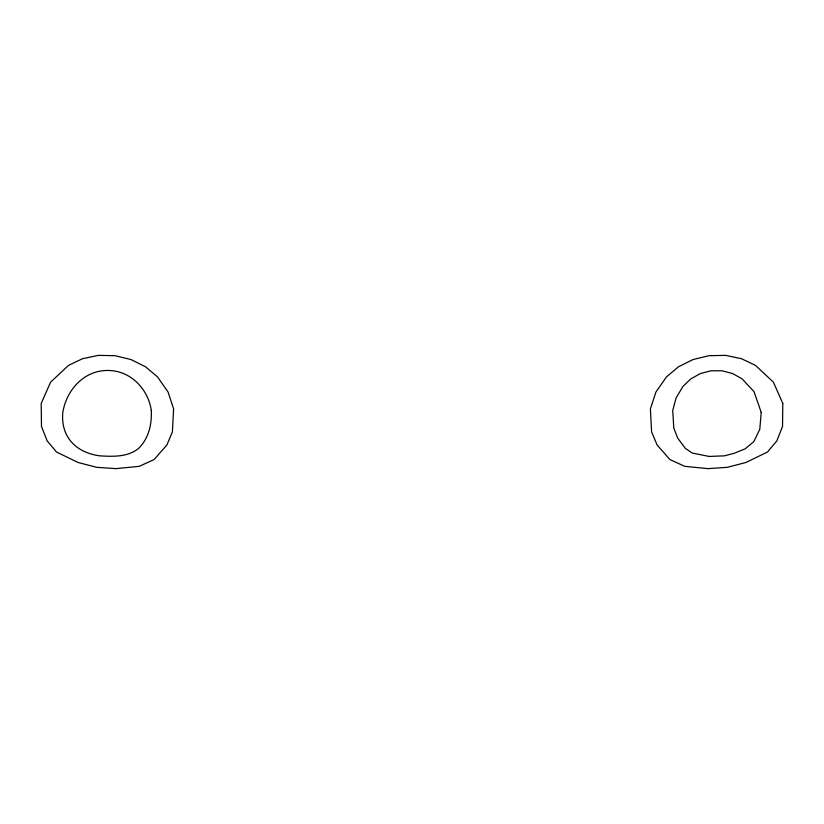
<?xml version="1.0" encoding="UTF-8"?>
<svg xmlns="http://www.w3.org/2000/svg" width="824" height="824" viewBox="0 0 824 824"><rect width="100%" height="100%" fill="white"/><g stroke="black" fill="none" stroke-linecap="round" stroke-linejoin="round"><path stroke-width="1.24" d="M782.8 403.451L782.522 426.472L776.836 440.881L767.443 452.057L745.864 462.501L727.262 467.332L708.063 468.619L684.806 466.353L669.912 459.565L657.078 444.929L651.599 431.869L650.404 408.92L655.925 392.049L666.523 376.846L678.492 366.783L693.005 359.552L709.073 355.669L725.604 355.381L741.466 358.708L755.577 365.434L773.417 382.192L782.8 403.451M173.596 408.92L172.401 431.869L166.922 444.929L154.088 459.565L139.194 466.353L115.937 468.619L96.738 467.332L78.136 462.501L56.557 452.057L47.164 440.881L41.478 426.472L41.2 403.451L50.583 382.192L68.423 365.434L82.534 358.708L98.396 355.381L114.927 355.669L130.995 359.552L145.508 366.783L157.477 376.846L168.075 392.049L173.596 408.92M151.286 410.507C151.935 424.308 148.814 438.234 138.751 448.277C128.008 457.238 112.734 456.651 99.519 455.827C76.127 452.5 60.564 437.111 62.799 412.34C67.022 387.671 87.004 367.576 112.991 370.79C133.179 373.282 148.578 390.792 151.286 410.507M761.201 412.34L759.8 429.201L753.847 441.592L745.133 448.833L734.359 453.221L724.481 455.827L709.196 456.445L692.253 453.046L685.249 448.277L677.586 437.935L673.795 427.955L672.714 410.507L676.164 397.765L683.024 386.343L690.842 378.855L700.39 373.55L711.009 370.79L721.979 370.779L732.557 373.509L742.012 378.793L754.063 391.73L761.201 412.34"/></g></svg>
